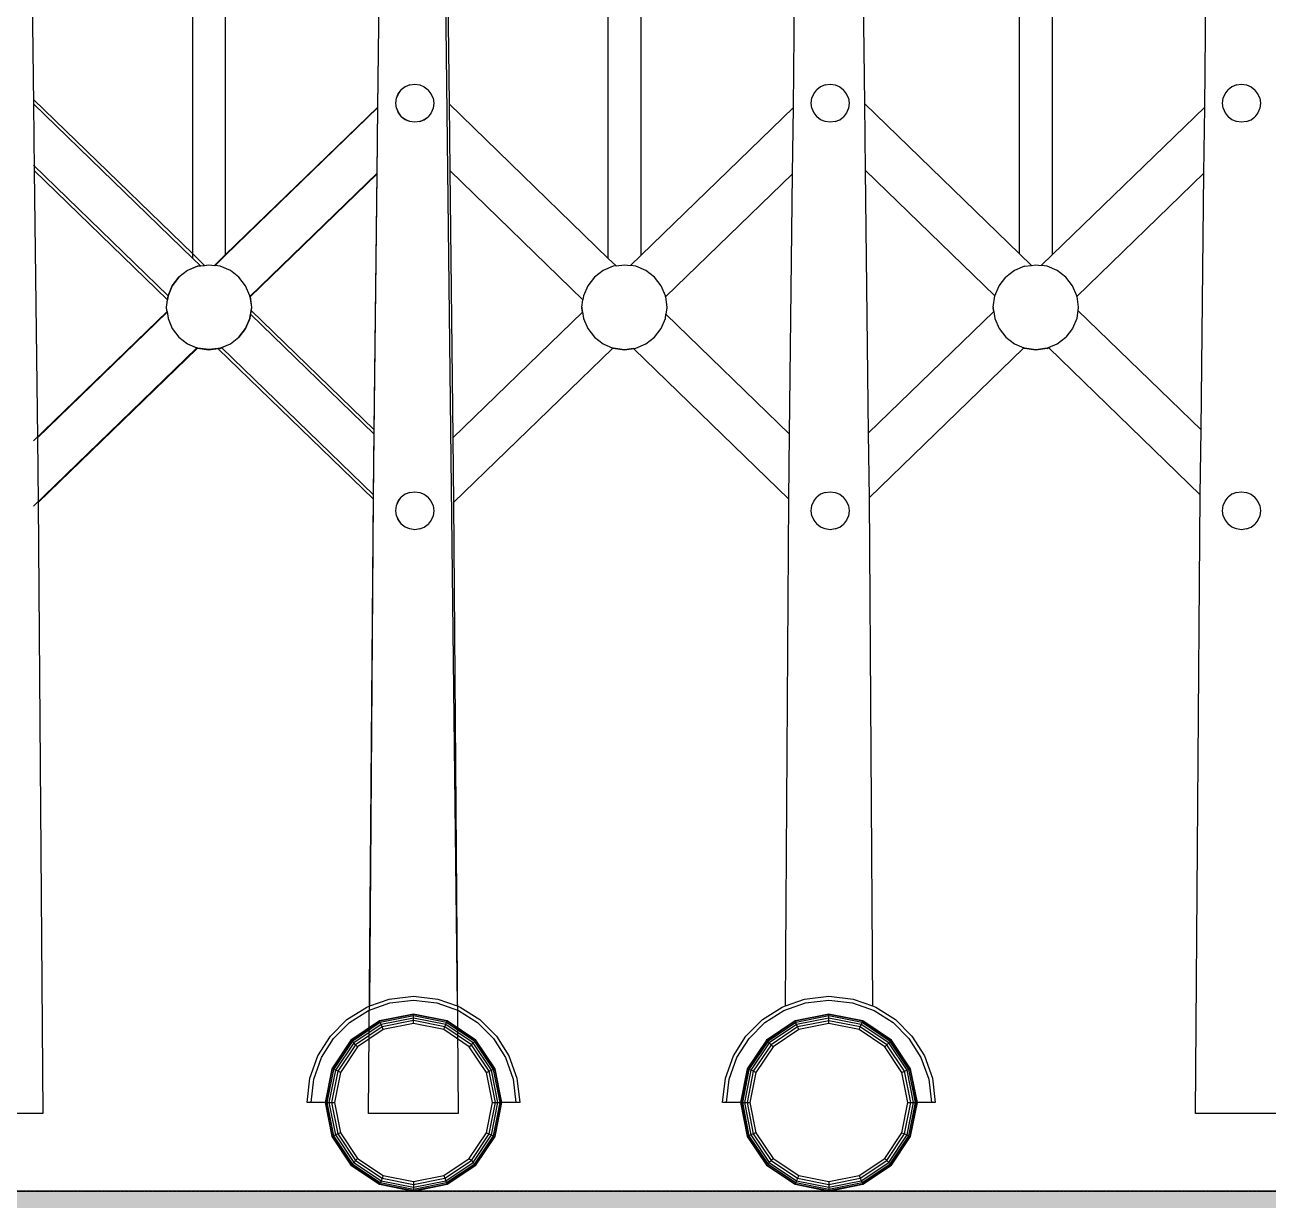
# Model space of a CAD drawing. Extents: x -202236 to 1002404, y -663931 to 1550022.
# Drawn here: x -66046 to -65258, y -351726 to -350982 of the extents above; entities that cross this region are included whole.
import ezdxf

# ---------------------------------------------------------------- set-up
doc = ezdxf.new("R2010")
doc.units = 0
doc.linetypes.add('DOTE', pattern=[2.42, 2, -0.2, 0.02, -0.2])
doc.layers.add('A-AXIS-DOTE', color=14, linetype='DOTE')
doc.layers.add('A-SFCE', color=30, linetype='Continuous')

# ---------------------------------------------------------------- blocks, each defined once
blk = doc.blocks.new('A$C4A4B1E4B')
at = {"color": 250}
for p, q in [((-116.48, 1056.56), (-105.9, 133.58)), ((-273.42, 607.26), (-273.51, 913.68)), ((-252.59, 609.21), (-252.69, 913.91)), ((-375.61, 814.72), (-374.36, 705.07)), ((-156.09, 702.75), (-154.75, 819.02)), ((-135.92, 717.12), (-132.73, 717.55)), ((-132.73, 717.55), (-129.53, 717.12)), ((-144.32, 708.71), (-143.11, 711.59)), ((-143.11, 711.59), (-141.23, 714.02)), ((-138.8, 715.9), (-141.23, 714.02)), ((-135.92, 717.12), (-138.8, 715.9)), ((-129.53, 717.12), (-126.66, 715.9)), ((-126.66, 715.9), (-124.23, 714.02)), ((-122.35, 711.59), (-124.23, 714.02)), ((-121.13, 708.71), (-122.35, 711.59)), ((-374.36, 705.07), (-273.42, 607.26)), ((-374.36, 705.07), (-373.87, 662.86)), ((-252.59, 609.21), (-156.09, 702.75)), ((-156.57, 660.88), (-156.09, 702.75)), ((-144.75, 705.52), (-144.32, 708.71)), ((-144.32, 702.33), (-144.75, 705.52)), ((-144.32, 702.33), (-143.11, 699.45)), ((-121.13, 702.33), (-122.35, 699.45)), ((-121.13, 708.71), (-120.7, 705.52)), ((-120.7, 705.52), (-121.13, 702.33)), ((-143.11, 699.45), (-141.23, 697.02)), ((-138.8, 695.14), (-141.23, 697.02)), ((-135.92, 693.92), (-138.8, 695.14)), ((-132.73, 693.49), (-135.92, 693.92)), ((-129.53, 693.92), (-132.73, 693.49)), ((-129.53, 693.92), (-126.66, 695.14)), ((-126.66, 695.14), (-124.23, 697.02)), ((-122.35, 699.45), (-124.23, 697.02)), ((-289.43, 581.04), (-373.87, 662.86)), ((-373.87, 662.86), (-371.93, 493.53)), ((-156.57, 660.88), (-237.13, 582.79)), ((-158.46, 495.86), (-156.57, 660.88)), ((-273.42, 607.26), (-268.49, 602.49)), ((-259.32, 602.69), (-252.59, 609.21)), ((-276.74, 599.53), (-282.19, 595.32)), ((-270.31, 602.25), (-276.74, 599.53)), ((-268.49, 602.49), (-270.31, 602.25)), ((-268.49, 602.49), (-263.17, 603.21)), ((-263.17, 603.21), (-259.32, 602.69)), ((-256.02, 602.25), (-259.32, 602.69)), ((-249.59, 599.53), (-256.02, 602.25)), ((-244.15, 595.32), (-249.59, 599.53)), ((-282.19, 595.32), (-286.39, 589.88)), ((-239.94, 589.88), (-244.15, 595.32)), ((-289.11, 583.45), (-289.43, 581.04)), ((-286.39, 589.88), (-289.11, 583.45)), ((-237.22, 583.45), (-239.94, 589.88)), ((-237.13, 582.79), (-237.22, 583.45)), ((-290.07, 576.3), (-289.43, 581.04)), ((-290.05, 576.15), (-290.07, 576.3)), ((-290.07, 575.99), (-290.05, 576.15)), ((-289.7, 573.24), (-290.07, 575.99)), ((-289.66, 573.27), (-290.05, 576.15)), ((-237.13, 582.79), (-236.26, 576.3)), ((-236.28, 576.15), (-236.86, 571.84)), ((-236.26, 575.99), (-236.83, 571.8)), ((-236.26, 576.3), (-236.28, 576.15)), ((-236.28, 576.15), (-236.26, 575.99)), ((-371.93, 493.53), (-289.7, 573.24)), ((-289.7, 573.24), (-289.66, 573.27)), ((-289.66, 573.27), (-289.11, 569.15)), ((-289.11, 569.15), (-286.39, 562.73)), ((-239.94, 562.73), (-237.22, 569.15)), ((-237.22, 569.15), (-236.86, 571.84)), ((-236.86, 571.84), (-236.83, 571.8)), ((-236.83, 571.8), (-158.46, 495.86)), ((-286.39, 562.73), (-282.19, 557.28)), ((-244.15, 557.28), (-239.94, 562.73)), ((-282.19, 557.28), (-276.74, 553.07)), ((-276.74, 553.07), (-270.5, 550.44)), ((-256.02, 550.36), (-249.59, 553.07)), ((-249.59, 553.07), (-244.15, 557.28)), ((-270.73, 550.22), (-371.46, 452.58)), ((-270.5, 550.44), (-270.73, 550.22)), ((-270.31, 550.05), (-270.73, 550.22)), ((-270.31, 550.36), (-270.5, 550.44)), ((-263.17, 549.4), (-270.31, 550.36)), ((-263.17, 549.09), (-270.31, 550.05)), ((-257.56, 550.15), (-263.17, 549.4)), ((-257.28, 549.88), (-263.17, 549.09)), ((-257.56, 550.15), (-256.02, 550.36)), ((-257.28, 549.88), (-257.56, 550.15)), ((-158.93, 454.58), (-257.28, 549.88)), ((-371.93, 493.53), (-371.46, 452.58)), ((-158.93, 454.58), (-158.46, 495.86)), ((-138.8, 457.75), (-141.23, 455.87)), ((-135.92, 458.96), (-138.8, 457.75)), ((-135.92, 458.96), (-132.73, 459.39)), ((-132.73, 459.39), (-129.53, 458.96)), ((-129.53, 458.96), (-126.66, 457.75)), ((-126.66, 457.75), (-124.23, 455.87)), ((-371.46, 452.58), (-368.48, 65.33)), ((-161.15, 133.58), (-158.93, 454.58)), ((-144.75, 447.36), (-144.32, 450.56)), ((-144.32, 450.56), (-143.11, 453.43)), ((-143.11, 453.43), (-141.23, 455.87)), ((-122.35, 453.43), (-124.23, 455.87)), ((-121.13, 450.56), (-122.35, 453.43)), ((-121.13, 450.56), (-120.7, 447.36)), ((-144.32, 444.17), (-144.75, 447.36)), ((-144.32, 444.17), (-143.11, 441.3)), ((-121.13, 444.17), (-122.35, 441.3)), ((-120.7, 447.36), (-121.13, 444.17)), ((-143.11, 441.3), (-141.23, 438.86)), ((-138.8, 436.98), (-141.23, 438.86)), ((-135.92, 435.77), (-138.8, 436.98)), ((-132.73, 435.34), (-135.92, 435.77)), ((-129.53, 435.77), (-132.73, 435.34)), ((-129.53, 435.77), (-126.66, 436.98)), ((-126.66, 436.98), (-124.23, 438.86)), ((-122.35, 441.3), (-124.23, 438.86)), ((-162.08, 130.65), (-148.41, 135.55)), ((-161.15, 133.58), (-148.97, 137.94)), ((-148.97, 137.94), (-133.52, 139.72)), ((-148.41, 135.55), (-133.52, 137.26)), ((-133.52, 139.72), (-118.08, 137.94)), ((-133.52, 137.26), (-118.64, 135.55)), ((-118.64, 135.55), (-104.97, 130.65)), ((-118.08, 137.94), (-105.9, 133.58)), ((-175.67, 124.9), (-163.15, 132.87)), ((-174.14, 122.98), (-162.08, 130.65)), ((-163.15, 132.87), (-161.15, 133.58)), ((-133.52, 128.36), (-154.97, 124.09)), ((-133.52, 128.06), (-154.86, 123.82)), ((-133.52, 127.21), (-154.53, 123.04)), ((-112.08, 124.09), (-133.52, 128.36)), ((-133.52, 128.06), (-133.52, 128.36)), ((-112.19, 123.82), (-133.52, 128.06)), ((-133.52, 127.21), (-133.52, 128.06)), ((-112.51, 123.04), (-133.52, 127.21)), ((-133.52, 125.89), (-133.52, 127.21)), ((-105.9, 133.58), (-103.89, 132.87)), ((-104.97, 130.65), (-92.91, 122.98)), ((-103.89, 132.87), (-91.38, 124.9)), ((-186.11, 114.46), (-175.67, 124.9)), ((-184.2, 112.92), (-174.14, 122.98)), ((-154.97, 124.09), (-173.15, 111.94)), ((-154.86, 123.82), (-172.94, 111.74)), ((-154.53, 123.04), (-172.34, 111.13)), ((-154.03, 121.81), (-171.41, 110.2)), ((-153.39, 120.27), (-170.23, 109.02)), ((-152.68, 118.57), (-168.92, 107.72)), ((-154.86, 123.82), (-154.97, 124.09)), ((-154.53, 123.04), (-154.86, 123.82)), ((-154.03, 121.81), (-154.53, 123.04)), ((-133.52, 125.89), (-154.03, 121.81)), ((-153.39, 120.27), (-154.03, 121.81)), ((-133.52, 124.23), (-153.39, 120.27)), ((-152.68, 118.57), (-153.39, 120.27)), ((-133.52, 122.38), (-152.68, 118.57)), ((-113.02, 121.81), (-133.52, 125.89)), ((-133.52, 124.23), (-133.52, 125.89)), ((-113.66, 120.27), (-133.52, 124.23)), ((-133.52, 122.38), (-133.52, 124.23)), ((-114.37, 118.57), (-133.52, 122.38)), ((-114.37, 118.57), (-113.66, 120.27)), ((-98.12, 107.72), (-114.37, 118.57)), ((-113.66, 120.27), (-113.02, 121.81)), ((-96.82, 109.02), (-113.66, 120.27)), ((-113.02, 121.81), (-112.51, 123.04)), ((-95.64, 110.2), (-113.02, 121.81)), ((-112.51, 123.04), (-112.19, 123.82)), ((-94.7, 111.13), (-112.51, 123.04)), ((-112.19, 123.82), (-112.08, 124.09)), ((-94.1, 111.74), (-112.19, 123.82)), ((-93.9, 111.94), (-112.08, 124.09)), ((-92.91, 122.98), (-82.85, 112.92)), ((-91.38, 124.9), (-80.93, 114.46)), ((-194.07, 101.95), (-186.11, 114.46)), ((-191.86, 100.85), (-184.2, 112.92)), ((-173.15, 111.94), (-185.3, 93.76)), ((-172.94, 111.74), (-185.03, 93.65)), ((-172.34, 111.13), (-184.24, 93.33)), ((-172.94, 111.74), (-173.15, 111.94)), ((-172.34, 111.13), (-172.94, 111.74)), ((-171.41, 110.2), (-172.34, 111.13)), ((-95.64, 110.2), (-94.7, 111.13)), ((-94.7, 111.13), (-94.1, 111.74)), ((-82.8, 93.33), (-94.7, 111.13)), ((-94.1, 111.74), (-93.9, 111.94)), ((-82.02, 93.65), (-94.1, 111.74)), ((-81.75, 93.76), (-93.9, 111.94)), ((-82.85, 112.92), (-75.18, 100.85)), ((-80.93, 114.46), (-72.97, 101.95)), ((-171.41, 110.2), (-183.02, 92.82)), ((-170.23, 109.02), (-181.48, 92.18)), ((-168.92, 107.72), (-179.77, 91.47)), ((-170.23, 109.02), (-171.41, 110.2)), ((-168.92, 107.72), (-170.23, 109.02)), ((-98.12, 107.72), (-96.82, 109.02)), ((-87.27, 91.47), (-98.12, 107.72)), ((-96.82, 109.02), (-95.64, 110.2)), ((-85.57, 92.18), (-96.82, 109.02)), ((-84.03, 92.82), (-95.64, 110.2)), ((-199.15, 87.76), (-194.07, 101.95)), ((-196.75, 87.18), (-191.86, 100.85)), ((-75.18, 100.85), (-70.29, 87.18)), ((-72.97, 101.95), (-67.9, 87.76)), ((-200.93, 72.32), (-199.15, 87.76)), ((-198.47, 72.32), (-196.75, 87.18)), ((-185.3, 93.76), (-189.56, 72.32)), ((-185.03, 93.65), (-189.27, 72.32)), ((-184.24, 93.33), (-188.42, 72.32)), ((-183.02, 92.82), (-187.1, 72.32)), ((-181.48, 92.18), (-185.43, 72.32)), ((-185.03, 93.65), (-185.3, 93.76)), ((-184.24, 93.33), (-185.03, 93.65)), ((-183.02, 92.82), (-184.24, 93.33)), ((-179.77, 91.47), (-183.58, 72.32)), ((-181.48, 92.18), (-183.02, 92.82)), ((-179.77, 91.47), (-181.48, 92.18)), ((-87.27, 91.47), (-85.57, 92.18)), ((-83.46, 72.32), (-87.27, 91.47)), ((-85.57, 92.18), (-84.03, 92.82)), ((-81.61, 72.32), (-85.57, 92.18)), ((-84.03, 92.82), (-82.8, 93.33)), ((-79.95, 72.32), (-84.03, 92.82)), ((-82.8, 93.33), (-82.02, 93.65)), ((-78.63, 72.32), (-82.8, 93.33)), ((-82.02, 93.65), (-81.75, 93.76)), ((-77.78, 72.32), (-82.02, 93.65)), ((-77.48, 72.32), (-81.75, 93.76)), ((-70.29, 87.18), (-68.58, 72.32)), ((-67.9, 87.76), (-66.12, 72.32)), ((-198.47, 72.32), (-200.93, 72.32)), ((-189.56, 72.32), (-198.47, 72.32)), ((-189.56, 72.32), (-185.3, 50.87)), ((-189.56, 72.32), (-189.27, 72.32)), ((-189.27, 72.32), (-185.03, 50.98)), ((-189.27, 72.32), (-188.42, 72.32)), ((-188.42, 72.32), (-184.24, 51.31)), ((-188.42, 72.32), (-187.1, 72.32)), ((-187.1, 72.32), (-183.02, 51.81)), ((-187.1, 72.32), (-185.43, 72.32)), ((-185.43, 72.32), (-181.48, 52.45)), ((-185.43, 72.32), (-183.58, 72.32)), ((-183.58, 72.32), (-179.77, 53.16)), ((-87.27, 53.16), (-83.46, 72.32)), ((-85.57, 52.45), (-81.61, 72.32)), ((-84.03, 51.81), (-79.95, 72.32)), ((-83.46, 72.32), (-81.61, 72.32)), ((-82.8, 51.31), (-78.63, 72.32)), ((-82.02, 50.98), (-77.78, 72.32)), ((-81.75, 50.87), (-77.48, 72.32)), ((-81.61, 72.32), (-79.95, 72.32)), ((-79.95, 72.32), (-78.63, 72.32)), ((-78.63, 72.32), (-77.78, 72.32)), ((-77.78, 72.32), (-77.48, 72.32)), ((-68.58, 72.32), (-77.48, 72.32)), ((-66.12, 72.32), (-68.58, 72.32)), ((-368.48, 65.33), (-425.3, 65.33)), ((-185.03, 50.98), (-185.3, 50.87)), ((-185.3, 50.87), (-173.15, 32.69)), ((-184.24, 51.31), (-185.03, 50.98)), ((-185.03, 50.98), (-172.94, 32.9)), ((-183.02, 51.81), (-184.24, 51.31)), ((-184.24, 51.31), (-172.34, 33.5)), ((-181.48, 52.45), (-183.02, 51.81)), ((-183.02, 51.81), (-171.41, 34.43)), ((-179.77, 53.16), (-181.48, 52.45)), ((-181.48, 52.45), (-170.23, 35.61)), ((-179.77, 53.16), (-168.92, 36.92)), ((-98.12, 36.92), (-87.27, 53.16)), ((-96.82, 35.61), (-85.57, 52.45)), ((-95.64, 34.43), (-84.03, 51.81)), ((-94.7, 33.5), (-82.8, 51.31)), ((-94.1, 32.9), (-82.02, 50.98)), ((-93.9, 32.69), (-81.75, 50.87)), ((-87.27, 53.16), (-85.57, 52.45)), ((-85.57, 52.45), (-84.03, 51.81)), ((-84.03, 51.81), (-82.8, 51.31)), ((-82.8, 51.31), (-82.02, 50.98)), ((-82.02, 50.98), (-81.75, 50.87)), ((-172.94, 32.9), (-173.15, 32.69)), ((-173.15, 32.69), (-154.97, 20.54)), ((-172.34, 33.5), (-172.94, 32.9)), ((-172.94, 32.9), (-154.86, 20.81)), ((-171.41, 34.43), (-172.34, 33.5)), ((-172.34, 33.5), (-154.53, 21.6)), ((-170.23, 35.61), (-171.41, 34.43)), ((-171.41, 34.43), (-154.03, 22.82)), ((-168.92, 36.92), (-170.23, 35.61)), ((-170.23, 35.61), (-153.39, 24.36)), ((-168.92, 36.92), (-152.68, 26.07)), ((-114.37, 26.07), (-98.12, 36.92)), ((-113.66, 24.36), (-96.82, 35.61)), ((-113.02, 22.82), (-95.64, 34.43)), ((-112.51, 21.6), (-94.7, 33.5)), ((-112.19, 20.81), (-94.1, 32.9)), ((-112.08, 20.54), (-93.9, 32.69)), ((-98.12, 36.92), (-96.82, 35.61)), ((-96.82, 35.61), (-95.64, 34.43)), ((-95.64, 34.43), (-94.7, 33.5)), ((-94.7, 33.5), (-94.1, 32.9)), ((-94.1, 32.9), (-93.9, 32.69)), ((-153.39, 24.36), (-154.03, 22.82)), ((-152.68, 26.07), (-153.39, 24.36)), ((-153.39, 24.36), (-133.52, 20.41)), ((-152.68, 26.07), (-133.52, 22.26)), ((-133.52, 22.26), (-114.37, 26.07)), ((-133.52, 20.41), (-113.66, 24.36)), ((-114.37, 26.07), (-113.66, 24.36)), ((-113.66, 24.36), (-113.02, 22.82)), ((-154.86, 20.81), (-154.97, 20.54)), ((-154.97, 20.54), (-133.52, 16.28)), ((-154.53, 21.6), (-154.86, 20.81)), ((-154.86, 20.81), (-133.52, 16.57)), ((-154.03, 22.82), (-154.53, 21.6)), ((-154.53, 21.6), (-133.52, 17.42)), ((-154.03, 22.82), (-133.52, 18.74)), ((-133.52, 18.74), (-113.02, 22.82)), ((-133.52, 22.26), (-133.52, 20.41)), ((-133.52, 17.42), (-112.51, 21.6)), ((-133.52, 16.57), (-112.19, 20.81)), ((-133.52, 16.28), (-112.08, 20.54)), ((-133.52, 20.41), (-133.52, 18.74)), ((-133.52, 18.74), (-133.52, 17.42)), ((-133.52, 17.42), (-133.52, 16.57)), ((-133.52, 16.57), (-133.52, 16.28)), ((-113.02, 22.82), (-112.51, 21.6)), ((-112.51, 21.6), (-112.19, 20.81)), ((-112.19, 20.81), (-112.08, 20.54))]:
    blk.add_line(p, q, dxfattribs=at)

msp = doc.modelspace()

# ---------------------------------------------------------------- hatches: boundary and pattern name
h = msp.add_hatch()
h.set_pattern_fill('混凝土', color=8, scale=15, angle=-21.69758, style=0, double=1)
h.set_pattern_definition([(50, (-68561.18, -351851.65), (107.589, -9.4128), [11.25, -123.75]), (355, (-68561.18, -351851.65), (-20.8127, 112.8288), [9, -99]), (100.4514, (-68552.21, -351852.44), (86.7764, 103.4159), [9.561, -105.1713]), (46.1842, (-68561.18, -351821.65), (160.0862, -24.8279), [16.875, -185.625]), (96.6356, (-68547.84, -351823.72), (140.1994, 146.1177), [14.3415, -157.757]), (351.1842, (-68561.18, -351821.65), (140.1993, 146.1178), [13.5, -148.5]), (21, (-68546.18, -351829.15), (89.53606, -60.39283), [11.25, -123.75]), (326, (-68546.18, -351829.15), (36.4973, 108.7725), [9, -99]), (71.4514, (-68538.72, -351834.18), (126.0334, 48.3796), [9.561, -105.1713]), (37.5, (-68561.177, -351851.65), (1.82398, 49.93408), [0, -97.8, 0, -100.5, 0, -99.375]), (7.5, (-68561.18, -351851.65), (39.46043, 59.16176), [0, -57.3, 0, -95.55, 0, -37.875]), (327.5, (-68594.627, -351851.65), (80.07337, -3.38323), [0, -37.5, 0, -117, 0, -155.25]), (317.5, (-68609.63, -351851.65), (87.47793, 15.01575), [0, -48.75, 0, -77.7, 0, -110.25])])
h.paths.add_polyline_path([(-55555.67, -351920.63), (-55555.67, -351720.63), (-70458.23, -351720.63), (-70458.23, -351920.63)])

# ---------------------------------------------------------------- linework, layer by layer
at = {"color": 250}
for p, q in [((-65939.61, -351126.81), (-65939.71, -350820.49)), ((-65918.79, -351127.29), (-65918.88, -350820.16)), ((-65676.24, -351129.65), (-65676.34, -350823.23)), ((-65655.42, -351127.71), (-65655.51, -350823)), ((-65415.5, -351126.81), (-65415.6, -350820.49)), ((-65394.68, -351127.29), (-65394.77, -350820.16)), ((-65822.28, -351033.75), (-65820.92, -350915.09)), ((-65558.91, -351034.17), (-65557.58, -350917.9)), ((-65515.13, -350916.96), (-65513.81, -351031.55)), ((-65298.17, -351033.75), (-65296.81, -350915.09)), ((-65778.44, -350922.2), (-65777.18, -351031.84)), ((-65804.99, -351021.01), (-65807.42, -351022.89)), ((-65802.12, -351019.8), (-65804.99, -351021.01)), ((-65802.12, -351019.8), (-65798.92, -351019.37)), ((-65798.92, -351019.37), (-65795.73, -351019.8)), ((-65795.73, -351019.8), (-65792.86, -351021.01)), ((-65792.86, -351021.01), (-65790.42, -351022.89)), ((-65541.62, -351021.01), (-65544.05, -351022.89)), ((-65538.75, -351019.8), (-65541.62, -351021.01)), ((-65538.75, -351019.8), (-65535.55, -351019.37)), ((-65535.55, -351019.37), (-65532.36, -351019.8)), ((-65532.36, -351019.8), (-65529.49, -351021.01)), ((-65529.49, -351021.01), (-65527.05, -351022.89)), ((-65280.88, -351021.01), (-65283.32, -351022.89)), ((-65278.01, -351019.8), (-65280.88, -351021.01)), ((-65278.01, -351019.8), (-65274.82, -351019.37)), ((-65274.82, -351019.37), (-65271.62, -351019.8)), ((-65271.62, -351019.8), (-65268.75, -351021.01)), ((-65268.75, -351021.01), (-65266.31, -351022.89)), ((-66040.59, -351028.97), (-65939.61, -351126.81)), ((-65810.95, -351031.39), (-65810.52, -351028.2)), ((-65810.52, -351028.2), (-65809.31, -351025.33)), ((-65809.31, -351025.33), (-65807.42, -351022.89)), ((-65788.54, -351025.33), (-65790.42, -351022.89)), ((-65787.33, -351028.2), (-65788.54, -351025.33)), ((-65787.33, -351028.2), (-65786.9, -351031.39)), ((-65547.58, -351031.39), (-65547.15, -351028.2)), ((-65547.15, -351028.2), (-65545.94, -351025.33)), ((-65545.94, -351025.33), (-65544.05, -351022.89)), ((-65525.17, -351025.33), (-65527.05, -351022.89)), ((-65523.96, -351028.2), (-65525.17, -351025.33)), ((-65523.96, -351028.2), (-65523.53, -351031.39)), ((-65286.84, -351031.39), (-65286.41, -351028.2)), ((-65286.41, -351028.2), (-65285.2, -351025.33)), ((-65285.2, -351025.33), (-65283.32, -351022.89)), ((-65264.43, -351025.33), (-65266.31, -351022.89)), ((-65263.22, -351028.2), (-65264.43, -351025.33)), ((-65263.22, -351028.2), (-65262.79, -351031.39)), ((-65918.79, -351127.29), (-65822.28, -351033.75)), ((-65822.76, -351075.62), (-65822.28, -351033.75)), ((-65810.52, -351034.59), (-65810.95, -351031.39)), ((-65810.52, -351034.59), (-65809.31, -351037.46)), ((-65809.31, -351037.46), (-65807.42, -351039.89)), ((-65788.54, -351037.46), (-65790.42, -351039.89)), ((-65787.33, -351034.59), (-65788.54, -351037.46)), ((-65786.9, -351031.39), (-65787.33, -351034.59)), ((-65777.18, -351031.84), (-65676.24, -351129.65)), ((-65777.18, -351031.84), (-65776.7, -351074.05)), ((-65655.42, -351127.71), (-65558.91, -351034.17)), ((-65559.39, -351076.04), (-65558.91, -351034.17)), ((-65547.15, -351034.59), (-65547.58, -351031.39)), ((-65547.15, -351034.59), (-65545.94, -351037.46)), ((-65545.94, -351037.46), (-65544.05, -351039.89)), ((-65525.17, -351037.46), (-65527.05, -351039.89)), ((-65523.96, -351034.59), (-65525.17, -351037.46)), ((-65523.53, -351031.39), (-65523.96, -351034.59)), ((-65513.81, -351031.55), (-65415.5, -351126.81)), ((-65513.81, -351031.55), (-65513.33, -351073.76)), ((-65394.68, -351127.29), (-65298.17, -351033.75)), ((-65298.65, -351075.62), (-65298.17, -351033.75)), ((-65286.41, -351034.59), (-65286.84, -351031.39)), ((-65286.41, -351034.59), (-65285.2, -351037.46)), ((-65285.2, -351037.46), (-65283.32, -351039.89)), ((-65264.43, -351037.46), (-65266.31, -351039.89)), ((-65263.22, -351034.59), (-65264.43, -351037.46)), ((-65262.79, -351031.39), (-65263.22, -351034.59)), ((-65804.99, -351041.78), (-65807.42, -351039.89)), ((-65802.12, -351042.99), (-65804.99, -351041.78)), ((-65798.92, -351043.42), (-65802.12, -351042.99)), ((-65795.73, -351042.99), (-65798.92, -351043.42)), ((-65795.73, -351042.99), (-65792.86, -351041.78)), ((-65792.86, -351041.78), (-65790.42, -351039.89)), ((-65541.62, -351041.78), (-65544.05, -351039.89)), ((-65538.75, -351042.99), (-65541.62, -351041.78)), ((-65535.55, -351043.42), (-65538.75, -351042.99)), ((-65532.36, -351042.99), (-65535.55, -351043.42)), ((-65532.36, -351042.99), (-65529.49, -351041.78)), ((-65529.49, -351041.78), (-65527.05, -351039.89)), ((-65280.88, -351041.78), (-65283.32, -351039.89)), ((-65278.01, -351042.99), (-65280.88, -351041.78)), ((-65274.82, -351043.42), (-65278.01, -351042.99)), ((-65271.62, -351042.99), (-65274.82, -351043.42)), ((-65271.62, -351042.99), (-65268.75, -351041.78)), ((-65268.75, -351041.78), (-65266.31, -351039.89)), ((-65955.27, -351153.38), (-66040.59, -351070.71)), ((-65822.76, -351075.62), (-65903.38, -351153.76)), ((-65824.62, -351238.24), (-65822.76, -351075.62)), ((-65692.26, -351155.88), (-65776.7, -351074.05)), ((-65776.7, -351074.05), (-65774.76, -351243.38)), ((-65559.39, -351076.04), (-65639.96, -351154.13)), ((-65561.28, -351241.05), (-65559.39, -351076.04)), ((-65431.16, -351153.38), (-65513.33, -351073.76)), ((-65513.33, -351073.76), (-65511.42, -351240.45)), ((-65298.65, -351075.62), (-65379.27, -351153.76)), ((-65300.51, -351238.24), (-65298.65, -351075.62)), ((-65939.61, -351126.81), (-65932.12, -351134.08)), ((-65918.79, -351127.29), (-65925.89, -351134.17)), ((-65676.24, -351129.65), (-65671.32, -351134.42)), ((-65662.14, -351134.22), (-65655.42, -351127.71)), ((-65415.5, -351126.81), (-65408.01, -351134.08)), ((-65394.68, -351127.29), (-65401.78, -351134.17)), ((-65942.93, -351137.38), (-65948.38, -351141.59)), ((-65936.51, -351134.67), (-65942.93, -351137.38)), ((-65936.51, -351134.67), (-65932.12, -351134.08)), ((-65932.12, -351134.08), (-65929.36, -351133.71)), ((-65929.36, -351133.71), (-65925.89, -351134.17)), ((-65922.21, -351134.67), (-65925.89, -351134.17)), ((-65915.79, -351137.38), (-65922.21, -351134.67)), ((-65910.34, -351141.59), (-65915.79, -351137.38)), ((-65679.56, -351137.38), (-65685.01, -351141.59)), ((-65673.14, -351134.67), (-65679.56, -351137.38)), ((-65671.32, -351134.42), (-65673.14, -351134.67)), ((-65671.32, -351134.42), (-65665.99, -351133.71)), ((-65665.99, -351133.71), (-65662.14, -351134.22)), ((-65658.84, -351134.67), (-65662.14, -351134.22)), ((-65652.42, -351137.38), (-65658.84, -351134.67)), ((-65646.97, -351141.59), (-65652.42, -351137.38)), ((-65418.83, -351137.38), (-65424.27, -351141.59)), ((-65412.4, -351134.67), (-65418.83, -351137.38)), ((-65412.4, -351134.67), (-65408.01, -351134.08)), ((-65408.01, -351134.08), (-65405.25, -351133.71)), ((-65405.25, -351133.71), (-65401.78, -351134.17)), ((-65398.1, -351134.67), (-65401.78, -351134.17)), ((-65391.68, -351137.38), (-65398.1, -351134.67)), ((-65386.23, -351141.59), (-65391.68, -351137.38)), ((-65955.27, -351153.38), (-65952.59, -351147.04)), ((-65952.59, -351147.04), (-65948.38, -351141.59)), ((-65906.13, -351147.04), (-65910.34, -351141.59)), ((-65903.42, -351153.46), (-65906.13, -351147.04)), ((-65689.22, -351147.04), (-65691.93, -351153.46)), ((-65685.01, -351141.59), (-65689.22, -351147.04)), ((-65642.76, -351147.04), (-65646.97, -351141.59)), ((-65640.05, -351153.46), (-65642.76, -351147.04)), ((-65431.16, -351153.38), (-65428.48, -351147.04)), ((-65428.48, -351147.04), (-65424.27, -351141.59)), ((-65382.02, -351147.04), (-65386.23, -351141.59)), ((-65379.31, -351153.46), (-65382.02, -351147.04)), ((-65956.27, -351160.61), (-65955.3, -351153.46)), ((-65955.3, -351153.46), (-65955.27, -351153.38)), ((-65903.38, -351153.76), (-65903.42, -351153.46)), ((-65903.38, -351153.76), (-65902.46, -351160.61)), ((-65692.89, -351160.61), (-65692.26, -351155.88)), ((-65691.93, -351153.46), (-65692.26, -351155.88)), ((-65639.96, -351154.13), (-65640.05, -351153.46)), ((-65639.96, -351154.13), (-65639.09, -351160.61)), ((-65432.16, -351160.61), (-65431.19, -351153.46)), ((-65431.19, -351153.46), (-65431.16, -351153.38)), ((-65379.27, -351153.76), (-65379.31, -351153.46)), ((-65379.27, -351153.76), (-65378.35, -351160.61)), ((-66040.59, -351245.35), (-65955.94, -351163.31)), ((-65956.24, -351160.77), (-65956.27, -351160.61)), ((-65956.27, -351160.92), (-65956.24, -351160.77)), ((-65955.94, -351163.31), (-65956.27, -351160.92)), ((-65955.91, -351163.27), (-65956.24, -351160.77)), ((-65955.94, -351163.31), (-65955.91, -351163.27)), ((-65955.91, -351163.27), (-65955.3, -351167.76)), ((-65902.72, -351162.56), (-65903.42, -351167.76)), ((-65902.48, -351160.77), (-65902.72, -351162.56)), ((-65902.72, -351162.56), (-65902.68, -351162.6)), ((-65902.46, -351160.92), (-65902.68, -351162.6)), ((-65902.68, -351162.6), (-65824.62, -351238.24)), ((-65902.46, -351160.61), (-65902.48, -351160.77)), ((-65902.48, -351160.77), (-65902.46, -351160.92)), ((-65774.76, -351243.38), (-65692.52, -351163.67)), ((-65692.87, -351160.77), (-65692.89, -351160.61)), ((-65692.89, -351160.92), (-65692.87, -351160.77)), ((-65692.52, -351163.67), (-65692.89, -351160.92)), ((-65692.49, -351163.64), (-65692.87, -351160.77)), ((-65692.52, -351163.67), (-65692.49, -351163.64)), ((-65692.49, -351163.64), (-65691.93, -351167.76)), ((-65639.11, -351160.77), (-65639.69, -351165.08)), ((-65639.09, -351160.92), (-65639.65, -351165.11)), ((-65639.09, -351160.61), (-65639.11, -351160.77)), ((-65639.11, -351160.77), (-65639.09, -351160.92)), ((-65511.42, -351240.45), (-65431.84, -351163.31)), ((-65432.14, -351160.77), (-65432.16, -351160.61)), ((-65432.16, -351160.92), (-65432.14, -351160.77)), ((-65431.84, -351163.31), (-65432.16, -351160.92)), ((-65431.8, -351163.27), (-65432.14, -351160.77)), ((-65431.84, -351163.31), (-65431.8, -351163.27)), ((-65431.8, -351163.27), (-65431.19, -351167.76)), ((-65378.61, -351162.56), (-65379.31, -351167.76)), ((-65378.37, -351160.77), (-65378.61, -351162.56)), ((-65378.61, -351162.56), (-65378.57, -351162.6)), ((-65378.35, -351160.92), (-65378.57, -351162.6)), ((-65378.57, -351162.6), (-65300.51, -351238.24)), ((-65378.35, -351160.61), (-65378.37, -351160.77)), ((-65378.37, -351160.77), (-65378.35, -351160.92)), ((-65955.3, -351167.76), (-65952.59, -351174.18)), ((-65903.42, -351167.76), (-65906.13, -351174.18)), ((-65691.93, -351167.76), (-65689.22, -351174.18)), ((-65642.76, -351174.18), (-65640.05, -351167.76)), ((-65640.05, -351167.76), (-65639.69, -351165.08)), ((-65639.69, -351165.08), (-65639.65, -351165.11)), ((-65639.65, -351165.11), (-65561.28, -351241.05)), ((-65431.19, -351167.76), (-65428.48, -351174.18)), ((-65379.31, -351167.76), (-65382.02, -351174.18)), ((-65952.59, -351174.18), (-65948.38, -351179.63)), ((-65948.38, -351179.63), (-65942.93, -351183.84)), ((-65915.79, -351183.84), (-65910.34, -351179.63)), ((-65906.13, -351174.18), (-65910.34, -351179.63)), ((-65689.22, -351174.18), (-65685.01, -351179.63)), ((-65685.01, -351179.63), (-65679.56, -351183.84)), ((-65652.42, -351183.84), (-65646.97, -351179.63)), ((-65646.97, -351179.63), (-65642.76, -351174.18)), ((-65428.48, -351174.18), (-65424.27, -351179.63)), ((-65424.27, -351179.63), (-65418.83, -351183.84)), ((-65391.68, -351183.84), (-65386.23, -351179.63)), ((-65382.02, -351174.18), (-65386.23, -351179.63)), ((-65937.22, -351186.56), (-66040.59, -351286.76)), ((-65942.93, -351183.84), (-65937, -351186.35)), ((-65937, -351186.35), (-65937.22, -351186.56)), ((-65936.51, -351186.86), (-65937.22, -351186.56)), ((-65936.51, -351186.55), (-65937, -351186.35)), ((-65929.36, -351187.52), (-65936.51, -351186.55)), ((-65929.36, -351187.82), (-65936.51, -351186.86)), ((-65922.21, -351186.55), (-65929.36, -351187.52)), ((-65922.21, -351186.86), (-65929.36, -351187.82)), ((-65922.21, -351186.55), (-65921.39, -351186.21)), ((-65922.21, -351186.86), (-65921.17, -351186.42)), ((-65921.39, -351186.21), (-65915.79, -351183.84)), ((-65921.17, -351186.42), (-65921.39, -351186.21)), ((-65825.09, -351279.52), (-65921.17, -351186.42)), ((-65673.55, -351186.69), (-65774.29, -351284.33)), ((-65679.56, -351183.84), (-65673.33, -351186.47)), ((-65673.33, -351186.47), (-65673.55, -351186.69)), ((-65673.14, -351186.86), (-65673.55, -351186.69)), ((-65673.14, -351186.55), (-65673.33, -351186.47)), ((-65665.99, -351187.52), (-65673.14, -351186.55)), ((-65665.99, -351187.82), (-65673.14, -351186.86)), ((-65660.38, -351186.76), (-65665.99, -351187.52)), ((-65660.1, -351187.03), (-65665.99, -351187.82)), ((-65660.38, -351186.76), (-65658.84, -351186.55)), ((-65660.1, -351187.03), (-65660.38, -351186.76)), ((-65561.76, -351282.33), (-65660.1, -351187.03)), ((-65658.84, -351186.55), (-65652.42, -351183.84)), ((-65413.11, -351186.56), (-65510.95, -351281.4)), ((-65418.83, -351183.84), (-65412.89, -351186.35)), ((-65412.89, -351186.35), (-65413.11, -351186.56)), ((-65412.4, -351186.86), (-65413.11, -351186.56)), ((-65412.4, -351186.55), (-65412.89, -351186.35)), ((-65405.25, -351187.52), (-65412.4, -351186.55)), ((-65405.25, -351187.82), (-65412.4, -351186.86)), ((-65398.1, -351186.55), (-65405.25, -351187.52)), ((-65398.1, -351186.86), (-65405.25, -351187.82)), ((-65398.1, -351186.55), (-65397.29, -351186.21)), ((-65398.1, -351186.86), (-65397.06, -351186.42)), ((-65397.29, -351186.21), (-65391.68, -351183.84)), ((-65397.06, -351186.42), (-65397.29, -351186.21)), ((-65300.99, -351279.52), (-65397.06, -351186.42)), ((-65825.09, -351279.52), (-65824.62, -351238.24)), ((-65561.76, -351282.33), (-65561.28, -351241.05)), ((-65511.42, -351240.45), (-65510.95, -351281.4)), ((-65300.99, -351279.52), (-65300.51, -351238.24)), ((-65774.76, -351243.38), (-65774.29, -351284.33)), ((-65828.13, -351671.58), (-65825.09, -351279.52)), ((-65809.31, -351283.48), (-65807.42, -351281.05)), ((-65804.99, -351279.17), (-65807.42, -351281.05)), ((-65802.12, -351277.95), (-65804.99, -351279.17)), ((-65802.12, -351277.95), (-65798.92, -351277.52)), ((-65798.92, -351277.52), (-65795.73, -351277.95)), ((-65795.73, -351277.95), (-65792.86, -351279.17)), ((-65792.86, -351279.17), (-65790.42, -351281.05)), ((-65788.54, -351283.48), (-65790.42, -351281.05)), ((-65563.97, -351603.33), (-65561.76, -351282.33)), ((-65545.94, -351283.48), (-65544.05, -351281.05)), ((-65541.62, -351279.17), (-65544.05, -351281.05)), ((-65538.75, -351277.95), (-65541.62, -351279.17)), ((-65538.75, -351277.95), (-65535.55, -351277.52)), ((-65535.55, -351277.52), (-65532.36, -351277.95)), ((-65532.36, -351277.95), (-65529.49, -351279.17)), ((-65529.49, -351279.17), (-65527.05, -351281.05)), ((-65525.17, -351283.48), (-65527.05, -351281.05)), ((-65510.95, -351281.4), (-65508.72, -351603.33)), ((-65304.02, -351671.58), (-65300.99, -351279.52)), ((-65285.2, -351283.48), (-65283.32, -351281.05)), ((-65280.88, -351279.17), (-65283.32, -351281.05)), ((-65278.01, -351277.95), (-65280.88, -351279.17)), ((-65278.01, -351277.95), (-65274.82, -351277.52)), ((-65274.82, -351277.52), (-65271.62, -351277.95)), ((-65271.62, -351277.95), (-65268.75, -351279.17)), ((-65268.75, -351279.17), (-65266.31, -351281.05)), ((-65264.43, -351283.48), (-65266.31, -351281.05)), ((-65810.95, -351289.55), (-65810.52, -351286.35)), ((-65810.52, -351292.74), (-65810.95, -351289.55)), ((-65810.52, -351286.35), (-65809.31, -351283.48)), ((-65787.33, -351286.35), (-65788.54, -351283.48)), ((-65787.33, -351286.35), (-65786.9, -351289.55)), ((-65786.9, -351289.55), (-65787.33, -351292.74)), ((-65774.29, -351284.33), (-65771.31, -351671.58)), ((-65547.58, -351289.55), (-65547.15, -351286.35)), ((-65547.15, -351292.74), (-65547.58, -351289.55)), ((-65547.15, -351286.35), (-65545.94, -351283.48)), ((-65523.96, -351286.35), (-65525.17, -351283.48)), ((-65523.96, -351286.35), (-65523.53, -351289.55)), ((-65523.53, -351289.55), (-65523.96, -351292.74)), ((-65286.84, -351289.55), (-65286.41, -351286.35)), ((-65286.41, -351292.74), (-65286.84, -351289.55)), ((-65286.41, -351286.35), (-65285.2, -351283.48)), ((-65263.22, -351286.35), (-65264.43, -351283.48)), ((-65263.22, -351286.35), (-65262.79, -351289.55)), ((-65262.79, -351289.55), (-65263.22, -351292.74)), ((-65810.52, -351292.74), (-65809.31, -351295.62)), ((-65809.31, -351295.62), (-65807.42, -351298.05)), ((-65804.99, -351299.93), (-65807.42, -351298.05)), ((-65792.86, -351299.93), (-65790.42, -351298.05)), ((-65788.54, -351295.62), (-65790.42, -351298.05)), ((-65787.33, -351292.74), (-65788.54, -351295.62)), ((-65547.15, -351292.74), (-65545.94, -351295.62)), ((-65545.94, -351295.62), (-65544.05, -351298.05)), ((-65541.62, -351299.93), (-65544.05, -351298.05)), ((-65529.49, -351299.93), (-65527.05, -351298.05)), ((-65525.17, -351295.62), (-65527.05, -351298.05)), ((-65523.96, -351292.74), (-65525.17, -351295.62)), ((-65286.41, -351292.74), (-65285.2, -351295.62)), ((-65285.2, -351295.62), (-65283.32, -351298.05)), ((-65280.88, -351299.93), (-65283.32, -351298.05)), ((-65268.75, -351299.93), (-65266.31, -351298.05)), ((-65264.43, -351295.62), (-65266.31, -351298.05)), ((-65263.22, -351292.74), (-65264.43, -351295.62)), ((-65802.12, -351301.14), (-65804.99, -351299.93)), ((-65798.92, -351301.57), (-65802.12, -351301.14)), ((-65795.73, -351301.14), (-65798.92, -351301.57)), ((-65795.73, -351301.14), (-65792.86, -351299.93)), ((-65538.75, -351301.14), (-65541.62, -351299.93)), ((-65535.55, -351301.57), (-65538.75, -351301.14)), ((-65532.36, -351301.14), (-65535.55, -351301.57)), ((-65532.36, -351301.14), (-65529.49, -351299.93)), ((-65278.01, -351301.14), (-65280.88, -351299.93)), ((-65274.82, -351301.57), (-65278.01, -351301.14)), ((-65271.62, -351301.14), (-65274.82, -351301.57)), ((-65271.62, -351301.14), (-65268.75, -351299.93)), ((-65551.79, -351598.97), (-65536.35, -351597.19)), ((-65536.35, -351597.19), (-65520.9, -351598.97)), ((-65578.49, -351612.01), (-65565.98, -351604.05)), ((-65565.98, -351604.05), (-65563.97, -351603.33)), ((-65564.9, -351606.26), (-65551.23, -351601.37)), ((-65563.97, -351603.33), (-65551.79, -351598.97)), ((-65551.23, -351601.37), (-65536.35, -351599.65)), ((-65536.35, -351599.65), (-65521.46, -351601.37)), ((-65521.46, -351601.37), (-65507.79, -351606.26)), ((-65520.9, -351598.97), (-65508.72, -351603.33)), ((-65508.72, -351603.33), (-65506.72, -351604.05)), ((-65506.72, -351604.05), (-65494.2, -351612.01)), ((-65588.94, -351622.45), (-65578.49, -351612.01)), ((-65576.96, -351613.93), (-65564.9, -351606.26)), ((-65557.79, -351612.82), (-65575.97, -351624.97)), ((-65557.68, -351613.09), (-65575.77, -351625.18)), ((-65536.35, -351608.56), (-65557.79, -351612.82)), ((-65557.68, -351613.09), (-65557.79, -351612.82)), ((-65536.35, -351608.85), (-65557.68, -351613.09)), ((-65557.36, -351613.88), (-65557.68, -351613.09)), ((-65536.35, -351609.7), (-65557.36, -351613.88)), ((-65536.35, -351611.02), (-65556.85, -351615.1)), ((-65536.35, -351612.69), (-65556.21, -351616.64)), ((-65514.9, -351612.82), (-65536.35, -351608.56)), ((-65536.35, -351608.85), (-65536.35, -351608.56)), ((-65515.01, -351613.09), (-65536.35, -351608.85)), ((-65536.35, -351609.7), (-65536.35, -351608.85)), ((-65515.34, -351613.88), (-65536.35, -351609.7)), ((-65536.35, -351611.02), (-65536.35, -351609.7)), ((-65515.85, -351615.1), (-65536.35, -351611.02)), ((-65536.35, -351612.69), (-65536.35, -351611.02)), ((-65516.48, -351616.64), (-65536.35, -351612.69)), ((-65536.35, -351614.53), (-65536.35, -351612.69)), ((-65515.34, -351613.88), (-65515.01, -351613.09)), ((-65515.01, -351613.09), (-65514.9, -351612.82)), ((-65496.93, -351625.18), (-65515.01, -351613.09)), ((-65496.72, -351624.97), (-65514.9, -351612.82)), ((-65507.79, -351606.26), (-65495.73, -351613.93)), ((-65494.2, -351612.01), (-65483.76, -351622.45)), ((-65587.02, -351624), (-65576.96, -351613.93)), ((-65557.36, -351613.88), (-65575.17, -351625.78)), ((-65556.85, -351615.1), (-65574.23, -351626.71)), ((-65556.21, -351616.64), (-65573.05, -351627.89)), ((-65555.51, -351618.35), (-65571.75, -351629.2)), ((-65556.85, -351615.1), (-65557.36, -351613.88)), ((-65556.21, -351616.64), (-65556.85, -351615.1)), ((-65555.51, -351618.35), (-65556.21, -351616.64)), ((-65536.35, -351614.53), (-65555.51, -351618.35)), ((-65517.19, -351618.35), (-65536.35, -351614.53)), ((-65517.19, -351618.35), (-65516.48, -351616.64)), ((-65500.95, -351629.2), (-65517.19, -351618.35)), ((-65516.48, -351616.64), (-65515.85, -351615.1)), ((-65499.64, -351627.89), (-65516.48, -351616.64)), ((-65515.85, -351615.1), (-65515.34, -351613.88)), ((-65498.46, -351626.71), (-65515.85, -351615.1)), ((-65497.53, -351625.78), (-65515.34, -351613.88)), ((-65495.73, -351613.93), (-65485.68, -351624)), ((-65596.9, -351634.97), (-65588.94, -351622.45)), ((-65594.69, -351636.06), (-65587.02, -351624)), ((-65575.97, -351624.97), (-65588.12, -351643.15)), ((-65575.77, -351625.18), (-65587.85, -351643.26)), ((-65575.17, -351625.78), (-65587.07, -351643.59)), ((-65574.23, -351626.71), (-65585.84, -351644.09)), ((-65573.05, -351627.89), (-65584.3, -351644.73)), ((-65575.77, -351625.18), (-65575.97, -351624.97)), ((-65575.17, -351625.78), (-65575.77, -351625.18)), ((-65574.23, -351626.71), (-65575.17, -351625.78)), ((-65573.05, -351627.89), (-65574.23, -351626.71)), ((-65571.75, -351629.2), (-65573.05, -351627.89)), ((-65500.95, -351629.2), (-65499.64, -351627.89)), ((-65499.64, -351627.89), (-65498.46, -351626.71)), ((-65488.39, -351644.73), (-65499.64, -351627.89)), ((-65498.46, -351626.71), (-65497.53, -351625.78)), ((-65486.85, -351644.09), (-65498.46, -351626.71)), ((-65497.53, -351625.78), (-65496.93, -351625.18)), ((-65485.63, -351643.59), (-65497.53, -351625.78)), ((-65496.93, -351625.18), (-65496.72, -351624.97)), ((-65484.84, -351643.26), (-65496.93, -351625.18)), ((-65484.57, -351643.15), (-65496.72, -351624.97)), ((-65485.68, -351624), (-65478.01, -351636.06)), ((-65483.76, -351622.45), (-65475.8, -351634.97)), ((-65601.97, -351649.15), (-65596.9, -351634.97)), ((-65599.58, -351649.73), (-65594.69, -351636.06)), ((-65571.75, -351629.2), (-65582.6, -351645.44)), ((-65490.1, -351645.44), (-65500.95, -351629.2)), ((-65478.01, -351636.06), (-65473.12, -351649.73)), ((-65475.8, -351634.97), (-65470.72, -351649.15)), ((-65588.12, -351643.15), (-65592.39, -351664.6)), ((-65587.85, -351643.26), (-65592.09, -351664.6)), ((-65587.07, -351643.59), (-65591.24, -351664.6)), ((-65585.84, -351644.09), (-65589.92, -351664.6)), ((-65584.3, -351644.73), (-65588.26, -351664.6)), ((-65587.85, -351643.26), (-65588.12, -351643.15)), ((-65587.07, -351643.59), (-65587.85, -351643.26)), ((-65585.84, -351644.09), (-65587.07, -351643.59)), ((-65584.3, -351644.73), (-65585.84, -351644.09)), ((-65582.6, -351645.44), (-65584.3, -351644.73)), ((-65490.1, -351645.44), (-65488.39, -351644.73)), ((-65488.39, -351644.73), (-65486.85, -351644.09)), ((-65484.44, -351664.6), (-65488.39, -351644.73)), ((-65486.85, -351644.09), (-65485.63, -351643.59)), ((-65482.77, -351664.6), (-65486.85, -351644.09)), ((-65485.63, -351643.59), (-65484.84, -351643.26)), ((-65481.45, -351664.6), (-65485.63, -351643.59)), ((-65484.84, -351643.26), (-65484.57, -351643.15)), ((-65480.6, -351664.6), (-65484.84, -351643.26)), ((-65480.31, -351664.6), (-65484.57, -351643.15)), ((-65603.75, -351664.6), (-65601.97, -351649.15)), ((-65601.29, -351664.6), (-65599.58, -351649.73)), ((-65582.6, -351645.44), (-65586.41, -351664.6)), ((-65486.29, -351664.6), (-65490.1, -351645.44)), ((-65473.12, -351649.73), (-65471.4, -351664.6)), ((-65470.72, -351649.15), (-65468.94, -351664.6)), ((-65601.29, -351664.6), (-65603.75, -351664.6)), ((-65592.39, -351664.6), (-65601.29, -351664.6)), ((-65592.39, -351664.6), (-65588.12, -351686.04)), ((-65592.39, -351664.6), (-65592.09, -351664.6)), ((-65592.09, -351664.6), (-65587.85, -351685.93)), ((-65592.09, -351664.6), (-65591.24, -351664.6)), ((-65591.24, -351664.6), (-65587.07, -351685.6)), ((-65591.24, -351664.6), (-65589.92, -351664.6)), ((-65589.92, -351664.6), (-65585.84, -351685.1)), ((-65589.92, -351664.6), (-65588.26, -351664.6)), ((-65588.26, -351664.6), (-65584.3, -351684.46)), ((-65588.26, -351664.6), (-65586.41, -351664.6)), ((-65586.41, -351664.6), (-65582.6, -351683.75)), ((-65490.1, -351683.75), (-65486.29, -351664.6)), ((-65488.39, -351684.46), (-65484.44, -351664.6)), ((-65486.85, -351685.1), (-65482.77, -351664.6)), ((-65486.29, -351664.6), (-65484.44, -351664.6)), ((-65485.63, -351685.6), (-65481.45, -351664.6)), ((-65484.84, -351685.93), (-65480.6, -351664.6)), ((-65484.57, -351686.04), (-65480.31, -351664.6)), ((-65484.44, -351664.6), (-65482.77, -351664.6)), ((-65482.77, -351664.6), (-65481.45, -351664.6)), ((-65481.45, -351664.6), (-65480.6, -351664.6)), ((-65480.6, -351664.6), (-65480.31, -351664.6)), ((-65471.4, -351664.6), (-65480.31, -351664.6)), ((-65468.94, -351664.6), (-65471.4, -351664.6)), ((-65771.31, -351671.58), (-65828.13, -351671.58)), ((-65247.2, -351671.58), (-65304.02, -351671.58)), ((-65582.6, -351683.75), (-65584.3, -351684.46)), ((-65582.6, -351683.75), (-65571.75, -351699.99)), ((-65500.95, -351699.99), (-65490.1, -351683.75)), ((-65490.1, -351683.75), (-65488.39, -351684.46)), ((-65587.85, -351685.93), (-65588.12, -351686.04)), ((-65588.12, -351686.04), (-65575.97, -351704.22)), ((-65587.07, -351685.6), (-65587.85, -351685.93)), ((-65587.85, -351685.93), (-65575.77, -351704.01)), ((-65585.84, -351685.1), (-65587.07, -351685.6)), ((-65587.07, -351685.6), (-65575.17, -351703.41)), ((-65584.3, -351684.46), (-65585.84, -351685.1)), ((-65585.84, -351685.1), (-65574.23, -351702.48)), ((-65584.3, -351684.46), (-65573.05, -351701.3)), ((-65499.64, -351701.3), (-65488.39, -351684.46)), ((-65498.46, -351702.48), (-65486.85, -351685.1)), ((-65497.53, -351703.41), (-65485.63, -351685.6)), ((-65496.93, -351704.01), (-65484.84, -351685.93)), ((-65496.72, -351704.22), (-65484.57, -351686.04)), ((-65488.39, -351684.46), (-65486.85, -351685.1)), ((-65486.85, -351685.1), (-65485.63, -351685.6)), ((-65485.63, -351685.6), (-65484.84, -351685.93)), ((-65484.84, -351685.93), (-65484.57, -351686.04)), ((-65571.75, -351699.99), (-65573.05, -351701.3)), ((-65571.75, -351699.99), (-65555.51, -351710.85)), ((-65517.19, -351710.85), (-65500.95, -351699.99)), ((-65500.95, -351699.99), (-65499.64, -351701.3)), ((-65575.77, -351704.01), (-65575.97, -351704.22)), ((-65575.97, -351704.22), (-65557.79, -351716.37)), ((-65575.17, -351703.41), (-65575.77, -351704.01)), ((-65575.77, -351704.01), (-65557.68, -351716.1)), ((-65574.23, -351702.48), (-65575.17, -351703.41)), ((-65575.17, -351703.41), (-65557.36, -351715.31)), ((-65573.05, -351701.3), (-65574.23, -351702.48)), ((-65574.23, -351702.48), (-65556.85, -351714.09)), ((-65573.05, -351701.3), (-65556.21, -351712.55)), ((-65516.48, -351712.55), (-65499.64, -351701.3)), ((-65515.85, -351714.09), (-65498.46, -351702.48)), ((-65515.34, -351715.31), (-65497.53, -351703.41)), ((-65515.01, -351716.1), (-65496.93, -351704.01)), ((-65514.9, -351716.37), (-65496.72, -351704.22)), ((-65499.64, -351701.3), (-65498.46, -351702.48)), ((-65498.46, -351702.48), (-65497.53, -351703.41)), ((-65497.53, -351703.41), (-65496.93, -351704.01)), ((-65496.93, -351704.01), (-65496.72, -351704.22)), ((-65557.36, -351715.31), (-65557.68, -351716.1)), ((-65556.85, -351714.09), (-65557.36, -351715.31)), ((-65557.36, -351715.31), (-65536.35, -351719.49)), ((-65556.21, -351712.55), (-65556.85, -351714.09)), ((-65556.85, -351714.09), (-65536.35, -351718.17)), ((-65555.51, -351710.85), (-65556.21, -351712.55)), ((-65556.21, -351712.55), (-65536.35, -351716.5)), ((-65555.51, -351710.85), (-65536.35, -351714.66)), ((-65536.35, -351714.66), (-65517.19, -351710.85)), ((-65536.35, -351716.5), (-65516.48, -351712.55)), ((-65536.35, -351718.17), (-65515.85, -351714.09)), ((-65536.35, -351714.66), (-65536.35, -351716.5)), ((-65536.35, -351719.49), (-65515.34, -351715.31)), ((-65517.19, -351710.85), (-65516.48, -351712.55)), ((-65516.48, -351712.55), (-65515.85, -351714.09)), ((-65515.85, -351714.09), (-65515.34, -351715.31)), ((-65515.34, -351715.31), (-65515.01, -351716.1)), ((-65557.68, -351716.1), (-65557.79, -351716.37)), ((-65557.79, -351716.37), (-65536.35, -351720.63)), ((-65557.68, -351716.1), (-65536.35, -351720.34)), ((-65536.35, -351720.34), (-65515.01, -351716.1)), ((-65536.35, -351720.63), (-65514.9, -351716.37)), ((-65536.35, -351716.5), (-65536.35, -351718.17)), ((-65536.35, -351718.17), (-65536.35, -351719.49)), ((-65536.35, -351719.49), (-65536.35, -351720.34)), ((-65536.35, -351720.34), (-65536.35, -351720.63)), ((-65515.01, -351716.1), (-65514.9, -351716.37))]:
    msp.add_line(p, q, dxfattribs=at)
at = {"layer": 'A-AXIS-DOTE'}
msp.add_line((-75697.43, -351720.63), (-50656.43, -351720.63), dxfattribs=at)
at = {"layer": 'A-SFCE'}
msp.add_lwpolyline([(-55555.67, -351720.63), (-70458.23, -351720.63)], dxfattribs=at)

# ---------------------------------------------------------------- block references
msp.add_blockref('A$C4A4B1E4B', (-65666.19, -351736.91))

doc.saveas('drawing.dxf')
